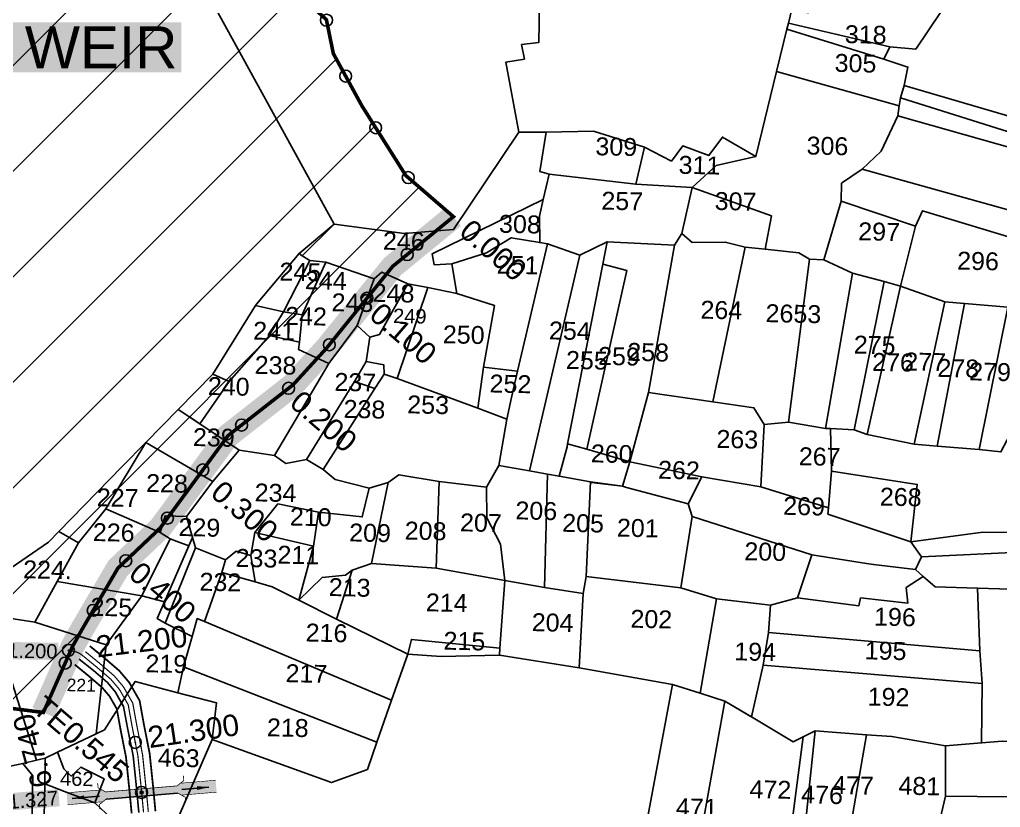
# Model space of a CAD drawing. Header units: inches. Extents: x 191080 to 197844, y 1603242 to 1613996.
# Drawn here: x 193348 to 194169, y 1609057 to 1609716 of the extents above; entities that cross this region are included whole.
import ezdxf
from ezdxf.enums import TextEntityAlignment as Align

# ---------------------------------------------------------------- set-up
doc = ezdxf.new("R2010")
doc.units = ezdxf.units.IN
doc.header["$LTSCALE"] = 15
doc.header["$MEASUREMENT"] = 0
doc.header["$PDMODE"] = 32
doc.header["$PDSIZE"] = 10
doc.linetypes.add('ACAD_ISO02W100', pattern=[15, 12, -3])
doc.linetypes.add('HIDDEN2', pattern=[0.1875, 0.125, -0.0625])
for name, color, linetype in [('CANAL1', 7, 'Continuous'), ('CSMark', 72, 'Continuous'), ('PLOT', 7, 'Continuous'), ('PLOT NO', 7, 'Continuous'), ('STRUCTURE', 5, 'Continuous'), ('text2', 7, 'Continuous')]:
    doc.layers.add(name, color=color, linetype=linetype)
doc.styles.get("Standard").update_dxf_attribs({"font": 'arial.ttf'})
doc.dimstyles.get("Standard").update_dxf_attribs({"dimtxt": 0.18, "dimasz": 0.18, "dimexe": 0.18, "dimexo": 0.0625, "dimgap": 0.09, "dimtad": 0, "dimtih": 1, "dimtoh": 1, "dimdec": 4, "dimzin": 0, "dimdsep": 46, "dimtxsty": 'Standard', "dimcen": 0.09, "dimadec": 0, "dimazin": 0, "dimtfac": 1, "dimtdec": 4, "dimtofl": 0, "dimtmove": 0, "dimatfit": 3, "dimfxl": 1, "dimtolj": 1, "dimtzin": 0, "dimarcsym": 0})

# ---------------------------------------------------------------- blocks, each defined once
blk = doc.blocks.new('SLB')
at = {"layer": 'STRUCTURE'}
h = blk.add_hatch(dxfattribs=at)
h.set_pattern_fill('DOTS', color=6, scale=20, angle=320.37225, style=0)
h.set_pattern_definition([(320.372247934, (-159.4327, -72.9564), (1.2786241598, 0.5641323054), [0, -1.25])])
h.paths.add_polyline_path([(769699.52, 1706871.07), (769699.52, 1706861.07), (769729.11, 1706861.07), (769732.11, 1706863.07), (769792.11, 1706863.07), (769795.11, 1706861.07), (769824.69, 1706861.07), (769824.69, 1706871.07), (769795.11, 1706871.07), (769792.11, 1706869.07), (769732.11, 1706869.07), (769729.11, 1706871.07)])
at = {"layer": 'STRUCTURE', "color": 6, "const_width": 0.628}
for points in [[(769726.11, 1706877.07), (769726.11, 1706873.07), (769732.11, 1706869.07), (769792.11, 1706869.07), (769798.11, 1706873.07), (769798.11, 1706877.07)], [(769726.11, 1706855.07), (769726.11, 1706859.07), (769732.11, 1706863.07), (769792.11, 1706863.07), (769798.11, 1706859.07), (769798.11, 1706855.07)]]:
    blk.add_lwpolyline(points, dxfattribs=at)
at = {"layer": 'STRUCTURE', "color": 6, "linetype": 'ACAD_ISO02W100', "ltscale": 0.5, "const_width": 0.5}
for points in [[(769699.52, 1706871.07), (769729.11, 1706871.07)], [(769795.11, 1706871.07), (769824.69, 1706871.07)], [(769699.52, 1706861.07), (769729.11, 1706861.07)], [(769795.11, 1706861.07), (769824.69, 1706861.07)]]:
    blk.add_lwpolyline(points, dxfattribs=at)
at = {"layer": 'STRUCTURE', "color": 6}
blk.add_lwpolyline([(769732.11, 1706863.07), (769792.11, 1706863.07)], dxfattribs=at)
blk.add_lwpolyline([(769732.11, 1706863.07), (769792.11, 1706863.07)], dxfattribs=at)
at = {"layer": 'STRUCTURE', "color": 0}
blk.add_circle((769762.11, 1706866.07), 1.24, dxfattribs=at)
for points in [[(769703.75, 1706866.05), (769726.66, 1706866.05)], [(769818.63, 1706865.84), (769795.72, 1706865.84)]]:
    blk.add_leader(points, dimstyle='Standard', override={"dimasz": 10, "dimgap": 0.09, "dimtad": 0}, dxfattribs=at)

msp = doc.modelspace()

# ---------------------------------------------------------------- hatches: boundary and pattern name
at = {"layer": 'text2'}
h = msp.add_hatch(dxfattribs=at)
h.set_pattern_fill('ANSI31', color=4, scale=500)
edge = h.paths.add_edge_path()
edge.add_line((193072.05, 1608656.2), (193075.28, 1608621.83))
edge.add_line((193075.28, 1608621.83), (193042.39, 1608618.79))
edge.add_line((193042.39, 1608618.79), (193015.61, 1608619.68))
edge.add_line((193015.61, 1608619.68), (192949.44, 1608658.96))
edge.add_line((192949.44, 1608658.96), (192892.07, 1608627.02))
edge.add_line((192892.07, 1608627.02), (192853.74, 1608638.83))
edge.add_line((192853.74, 1608638.83), (192798.67, 1608651.13))
edge.add_line((192798.67, 1608651.13), (192758.48, 1608663.09))
edge.add_line((192758.48, 1608663.09), (192721.69, 1608669.17))
edge.add_line((192721.69, 1608669.17), (192705.88, 1608683.9))
edge.add_line((192705.88, 1608683.9), (192657.04, 1608714.68))
edge.add_line((192657.04, 1608714.68), (192602.32, 1608754.3))
edge.add_line((192602.32, 1608754.3), (192542.1, 1608775.73))
edge.add_line((192542.1, 1608775.73), (192520.3, 1608776.21))
edge.add_line((192520.3, 1608776.21), (192471.88, 1608777.71))
edge.add_line((192471.88, 1608777.71), (192439.92, 1608775.34))
edge.add_line((192439.92, 1608775.34), (192405.02, 1608805.48))
edge.add_line((192405.02, 1608805.48), (192393.17, 1608813.43))
edge.add_line((192393.17, 1608813.43), (192368.97, 1608835.67))
edge.add_line((192368.97, 1608835.67), (192367.9, 1608882.49))
edge.add_line((192367.9, 1608882.49), (192336.61, 1608896.37))
edge.add_line((192336.61, 1608896.37), (192298.69, 1608890.65))
edge.add_line((192298.69, 1608890.65), (192274.08, 1608887.85))
edge.add_line((192274.08, 1608887.85), (192256.6, 1608886.33))
edge.add_line((192256.6, 1608886.33), (192234.46, 1608878.84))
edge.add_line((192234.46, 1608878.84), (192201.57, 1608883.79))
edge.add_line((192201.57, 1608883.79), (192176.85, 1608883.63))
edge.add_line((192176.85, 1608883.63), (192136.41, 1608872.91))
edge.add_line((192136.41, 1608872.91), (192103.13, 1608858.75))
edge.add_line((192103.13, 1608858.75), (192083.85, 1608858.3))
edge.add_line((192083.85, 1608858.3), (192056.62, 1608858.22))
edge.add_line((192056.62, 1608858.22), (192027.85, 1608853.66))
edge.add_line((192027.85, 1608853.66), (192004.14, 1608850.88))
edge.add_line((192004.14, 1608850.88), (191961.46, 1608844.48))
edge.add_line((191961.46, 1608844.48), (191925.58, 1608862.58))
edge.add_line((191925.58, 1608862.58), (191922.14, 1608900.33))
edge.add_line((191922.14, 1608900.33), (191921.3, 1608916.95))
edge.add_line((191921.3, 1608916.95), (191910.64, 1608933.44))
edge.add_line((191910.64, 1608933.44), (191890.62, 1608967.72))
edge.add_line((191890.62, 1608967.72), (191872.12, 1608984.11))
edge.add_line((191872.12, 1608984.11), (191854.42, 1609014.38))
edge.add_line((191854.42, 1609014.38), (191851.38, 1609024.45))
edge.add_line((191851.38, 1609024.45), (191818.6, 1609043.26))
edge.add_line((191818.6, 1609043.26), (191782.08, 1609046.69))
edge.add_line((191782.08, 1609046.69), (191721.66, 1609055.32))
edge.add_line((191721.66, 1609055.32), (191722.78, 1609083.08))
edge.add_line((191722.78, 1609083.08), (191733.48, 1609097.41))
edge.add_line((191733.48, 1609097.41), (191756.57, 1609102.36))
edge.add_line((191756.57, 1609102.36), (191790.26, 1609100.7))
edge.add_line((191790.26, 1609100.7), (191807.12, 1609105.32))
edge.add_line((191807.12, 1609105.32), (191819.56, 1609128.76))
edge.add_line((191819.56, 1609128.76), (191835.35, 1609157.15))
edge.add_line((191835.35, 1609157.15), (191841.01, 1609181.5))
edge.add_line((191841.01, 1609181.5), (191850.91, 1609209.88))
edge.add_line((191850.91, 1609209.88), (191853.45, 1609233.05))
edge.add_line((191853.45, 1609233.05), (191867.34, 1609284.93))
edge.add_line((191867.34, 1609284.93), (191827.96, 1609327.39))
edge.add_line((191827.96, 1609327.39), (191830.22, 1609387.27))
edge.add_line((191830.22, 1609387.27), (191823.93, 1609442.21))
edge.add_line((191823.93, 1609442.21), (191795.65, 1609460.03))
edge.add_line((191795.65, 1609460.03), (191760.6, 1609492.94))
edge.add_line((191760.6, 1609492.94), (191738.2, 1609501.15))
edge.add_line((191738.2, 1609501.15), (191742.76, 1609520.01))
edge.add_line((191742.76, 1609520.01), (191777.19, 1609530.24))
edge.add_line((191777.19, 1609530.24), (191809.97, 1609535.79))
edge.add_line((191809.97, 1609535.79), (191808.59, 1609546.4))
edge.add_line((191808.59, 1609546.4), (191793.37, 1609554.52))
edge.add_line((191793.37, 1609554.52), (191744.79, 1609552.8))
edge.add_line((191744.79, 1609552.8), (191742.21, 1609587.51))
edge.add_line((191742.21, 1609587.51), (191724.03, 1609621.57))
edge.add_line((191724.03, 1609621.57), (191693.64, 1609625.43))
edge.add_line((191693.64, 1609625.43), (191662.74, 1609631.28))
edge.add_line((191662.74, 1609631.28), (191670.91, 1609668.85))
edge.add_line((191670.91, 1609668.85), (191677.14, 1609703.67))
edge.add_line((191677.14, 1609703.67), (191680.61, 1609721.32))
edge.add_line((191680.61, 1609721.32), (191670.2, 1609735.33))
edge.add_line((191670.2, 1609735.33), (191651.54, 1609752.23))
edge.add_line((191651.54, 1609752.23), (191636.32, 1609772.5))
edge.add_line((191636.32, 1609772.5), (191622.61, 1609793.34))
edge.add_line((191622.61, 1609793.34), (191625.37, 1609821.12))
edge.add_line((191625.37, 1609821.12), (191607.52, 1609854.83))
edge.add_line((191607.52, 1609854.83), (191604.27, 1609880.59))
edge.add_line((191604.27, 1609880.59), (191609.1, 1609905.36))
edge.add_line((191609.1, 1609905.36), (191612.55, 1609933.89))
edge.add_line((191612.55, 1609933.89), (191617.24, 1609953.94))
edge.add_line((191617.24, 1609953.94), (191630.08, 1609971.96))
edge.add_line((191630.08, 1609971.96), (191643.02, 1609989.6))
edge.add_line((191643.02, 1609989.6), (191660.61, 1610009.35))
edge.add_line((191660.61, 1610009.35), (191670.26, 1610024.86))
edge.add_line((191670.26, 1610024.86), (191668.91, 1610040.8))
edge.add_line((191668.91, 1610040.8), (191673.2, 1610058.29))
edge.add_line((191673.2, 1610058.29), (191664.42, 1610071.01))
edge.add_line((191664.42, 1610071.01), (191646.73, 1610076.85))
edge.add_line((191646.73, 1610076.85), (191637.24, 1610085.51))
edge.add_line((191637.24, 1610085.51), (191634.71, 1610104.6))
edge.add_line((191634.71, 1610104.6), (191609.1, 1610118.76))
edge.add_line((191609.1, 1610118.76), (191585.79, 1610125.28))
edge.add_line((191585.79, 1610125.28), (191589.02, 1610149.98))
edge.add_line((191589.02, 1610149.98), (191620.37, 1610172.58))
edge.add_line((191620.37, 1610172.58), (191625.85, 1610190.05))
edge.add_line((191625.85, 1610190.05), (191626.19, 1610214.55))
edge.add_line((191626.19, 1610214.55), (191615.41, 1610231.61))
edge.add_line((191615.41, 1610231.61), (191643.75, 1610246.44))
edge.add_line((191643.75, 1610246.44), (191669.05, 1610277.82))
edge.add_line((191669.05, 1610277.82), (191680.99, 1610313.95))
edge.add_line((191680.99, 1610313.95), (191690.16, 1610341.87))
edge.add_line((191690.16, 1610341.87), (191702.03, 1610357.42))
edge.add_line((191702.03, 1610357.42), (191716.14, 1610371.11))
edge.add_line((191716.14, 1610371.11), (191735.48, 1610396.51))
edge.add_line((191735.48, 1610396.51), (191756.57, 1610382.7))
edge.add_line((191756.57, 1610382.7), (191782.46, 1610374.53))
edge.add_line((191782.46, 1610374.53), (191802.13, 1610362.76))
edge.add_line((191802.13, 1610362.76), (191842.14, 1610347.11))
edge.add_line((191842.14, 1610347.11), (191868.89, 1610345.34))
edge.add_line((191868.89, 1610345.34), (191901.3, 1610350.74))
edge.add_line((191901.3, 1610350.74), (191930.61, 1610356.75))
edge.add_line((191930.61, 1610356.75), (191953.21, 1610354.87))
edge.add_line((191953.21, 1610354.87), (191976.85, 1610353.41))
edge.add_line((191976.85, 1610353.41), (192006.98, 1610343.79))
edge.add_line((192006.98, 1610343.79), (192038.37, 1610333.33))
edge.add_line((192038.37, 1610333.33), (192079.66, 1610334.9))
edge.add_line((192079.66, 1610334.9), (192089.43, 1610316.14))
edge.add_line((192089.43, 1610316.14), (192094.88, 1610295.17))
edge.add_line((192094.88, 1610295.17), (192093.65, 1610291.58))
edge.add_line((192093.65, 1610291.58), (192100.93, 1610264.89))
edge.add_line((192100.93, 1610264.89), (192129.49, 1610247.8))
edge.add_line((192129.49, 1610247.8), (192137.5, 1610245.31))
edge.add_line((192137.5, 1610245.31), (192189.8, 1610251.48))
edge.add_line((192189.8, 1610251.48), (192224.36, 1610253.74))
edge.add_line((192224.36, 1610253.74), (192256.48, 1610231.04))
edge.add_line((192256.48, 1610231.04), (192268.58, 1610202.59))
edge.add_line((192268.58, 1610202.59), (192283.42, 1610167.31))
edge.add_line((192283.42, 1610167.31), (192317.05, 1610125.16))
edge.add_line((192317.05, 1610125.16), (192322.88, 1610097.14))
edge.add_line((192322.88, 1610097.14), (192326.05, 1610079.28))
edge.add_line((192326.05, 1610079.28), (192335.8, 1610052.72))
edge.add_line((192335.8, 1610052.72), (192343.38, 1610033.27))
edge.add_line((192343.38, 1610033.27), (192359.05, 1610012.11))
edge.add_line((192359.05, 1610012.11), (192381.54, 1609993.94))
edge.add_line((192381.54, 1609993.94), (192396.26, 1609968.45))
edge.add_line((192396.26, 1609968.45), (192410.12, 1609944.81))
edge.add_line((192410.12, 1609944.81), (192419.59, 1609926.49))
edge.add_line((192419.59, 1609926.49), (192428.72, 1609900.31))
edge.add_line((192428.72, 1609900.31), (192450.64, 1609888.19))
edge.add_line((192450.64, 1609888.19), (192471.55, 1609862.56))
edge.add_line((192471.55, 1609862.56), (192496.7, 1609835.53))
edge.add_line((192496.7, 1609835.53), (192518.82, 1609827.13))
edge.add_line((192518.82, 1609827.13), (192550.34, 1609809.48))
edge.add_line((192550.34, 1609809.48), (192574.96, 1609795.94))
edge.add_line((192574.96, 1609795.94), (192625.04, 1609796.05))
edge.add_line((192625.04, 1609796.05), (192673.22, 1609796.39))
edge.add_line((192673.22, 1609796.39), (192701.91, 1609802.07))
edge.add_line((192701.91, 1609802.07), (192737.26, 1609810.17))
edge.add_line((192737.26, 1609810.17), (192760.8, 1609813.73))
edge.add_line((192760.8, 1609813.73), (192792.64, 1609816.14))
edge.add_line((192792.64, 1609816.14), (192813.16, 1609819.64))
edge.add_line((192813.16, 1609819.64), (192846.57, 1609813.45))
edge.add_line((192846.57, 1609813.45), (192872.51, 1609801.98))
edge.add_line((192872.51, 1609801.98), (192906.76, 1609777.22))
edge.add_line((192906.76, 1609777.22), (192940.77, 1609753.47))
edge.add_line((192940.77, 1609753.47), (193011.91, 1609739.43))
edge.add_line((193011.91, 1609739.43), (193119.89, 1609772.07))
edge.add_line((193119.89, 1609772.07), (193170.77, 1609790.48))
edge.add_line((193170.77, 1609790.48), (193208.41, 1609810.57))
edge.add_line((193208.41, 1609810.57), (193274.26, 1609804.2))
edge.add_line((193274.26, 1609804.2), (193309.33, 1609812.23))
edge.add_line((193309.33, 1609812.23), (193337.29, 1609849.12))
edge.add_line((193337.29, 1609849.12), (193358.22, 1609865.48))
edge.add_line((193358.22, 1609865.48), (193385.1, 1609884.16))
edge.add_line((193385.1, 1609884.16), (193413.72, 1609895.94))
edge.add_line((193413.72, 1609895.94), (193423.62, 1609890.19))
edge.add_line((193423.62, 1609890.19), (193426.77, 1609881))
edge.add_line((193426.77, 1609881), (193432.41, 1609869.31))
edge.add_line((193432.41, 1609869.31), (193451.38, 1609861.08))
edge.add_line((193451.38, 1609861.08), (193442.21, 1609849.59))
edge.add_line((193442.21, 1609849.59), (193418.39, 1609838.09))
edge.add_line((193418.39, 1609838.09), (193404.54, 1609819.03))
edge.add_line((193404.54, 1609819.03), (193401.94, 1609801.71))
edge.add_line((193401.94, 1609801.71), (193407.75, 1609786.67))
edge.add_line((193407.75, 1609786.67), (193415.02, 1609776.76))
edge.add_line((193415.02, 1609776.76), (193417.07, 1609772.91))
edge.add_line((193417.07, 1609772.91), (193431.6, 1609763.36))
edge.add_line((193431.6, 1609763.36), (193473.4, 1609758.74))
edge.add_line((193473.4, 1609758.74), (193515.34, 1609752.65))
edge.add_line((193515.34, 1609752.65), (193544.76, 1609745.7))
edge.add_line((193544.76, 1609745.7), (193584.28, 1609734.74))
edge.add_line((193584.28, 1609734.74), (193604.91, 1609715.83))
edge.add_line((193604.91, 1609715.83), (193610.7, 1609687.46))
edge.add_line((193610.7, 1609687.46), (193634.7, 1609643.58))
edge.add_line((193634.7, 1609643.58), (193671.39, 1609585.36))
edge.add_line((193671.39, 1609585.36), (193711.23, 1609550.94))
edge.add_line((193711.23, 1609550.94), (193660.37, 1609509.33))
edge.add_line((193660.37, 1609509.33), (193604.93, 1609440.8))
edge.add_line((193604.93, 1609440.8), (193577.02, 1609410.26))
edge.add_line((193577.02, 1609410.26), (193522.56, 1609367.67))
edge.add_line((193522.56, 1609367.67), (193465.76, 1609290.32))
edge.add_line((193465.76, 1609290.32), (193430.38, 1609256.74))
edge.add_line((193430.38, 1609256.74), (193400.32, 1609205.41))
edge.add_line((193400.32, 1609205.41), (193392.37, 1609191.12))
edge.add_line((193392.37, 1609191.12), (193368, 1609136))
edge.add_line((193368, 1609136), (193312.62, 1609143.08))
edge.add_line((193312.62, 1609143.08), (193288.88, 1609126.02))
edge.add_line((193288.88, 1609126.02), (193256.48, 1609094.21))
edge.add_line((193256.48, 1609094.21), (193201.65, 1609037.09))
edge.add_line((193201.65, 1609037.09), (193156.58, 1608992.89))
edge.add_line((193156.58, 1608992.89), (193130.7, 1608961.01))
edge.add_line((193130.7, 1608961.01), (193105.08, 1608918.7))
edge.add_line((193105.08, 1608918.7), (193096.96, 1608902.24))
edge.add_line((193096.96, 1608902.24), (193072.05, 1608822.46))
edge.add_line((193072.05, 1608822.46), (193066.01, 1608759.03))
edge.add_line((193066.01, 1608759.03), (193069.03, 1608705.88))
edge.add_line((193069.03, 1608705.88), (193071.87, 1608658.62))
h.paths.add_polyline_path([(192550.08, 1609414.37), (192865.25, 1609414.37), (192865.25, 1609486.49), (192550.08, 1609486.49)], flags=24)

# ---------------------------------------------------------------- linework, layer by layer
at = {"color": 5, "const_width": 3, "elevation": 248.5}
msp.add_lwpolyline([(193584.28, 1609734.74), (193604.91, 1609715.83), (193610.7, 1609687.46), (193634.7, 1609643.58), (193671.39, 1609585.36), (193711.23, 1609550.94), (193660.37, 1609509.33), (193604.93, 1609440.8), (193577.02, 1609410.26), (193522.56, 1609367.67), (193465.76, 1609290.32), (193430.38, 1609256.74), (193400.32, 1609205.41), (193392.37, 1609191.12), (193368, 1609136), (193312.62, 1609143.08)], dxfattribs=at)
at = {"color": 5, "elevation": 248.5}
for points in [[(193584.28, 1609734.74, 3, 3, 0), (193604.91, 1609715.83, 3, 3, 0), (193610.7, 1609687.46, 3, 3, 0), (193634.7, 1609643.58, 3, 3, 0), (193671.39, 1609585.36, 3, 3, 0), (193711.23, 1609550.94, 0, 0, 0)], [(193368, 1609136, 3, 3, 0), (193312.62, 1609143.08, 3, 3, 0)]]:
    msp.add_lwpolyline(points, format="xyseb", dxfattribs=at)
at = {"color": 1}
msp.add_lwpolyline([(193711.23, 1609550.94, 20, 20, 0), (193660.37, 1609509.33, 20, 20, 0), (193604.93, 1609440.8, 20, 20, 0), (193577.02, 1609410.26, 20, 20, 0), (193522.56, 1609367.67, 20, 20, 0), (193465.76, 1609290.32, 20, 20, 0), (193430.38, 1609256.74, 20, 20, 0), (193400.32, 1609205.41, 20, 20, 0), (193392.37, 1609191.12, 20, 20, 0), (193368, 1609136, 20, 20, 0), (193368, 1609136, 0, 0, 0)], format="xyseb", dxfattribs=at)
msp.add_lwpolyline([(193711.23, 1609550.94, 20, 20, 0), (193660.37, 1609509.33, 20, 20, 0), (193604.93, 1609440.8, 20, 20, 0), (193577.02, 1609410.26, 20, 20, 0), (193522.56, 1609367.67, 20, 20, 0), (193465.76, 1609290.32, 20, 20, 0), (193430.38, 1609256.74, 20, 20, 0), (193400.32, 1609205.41, 20, 20, 0), (193392.37, 1609191.12, 20, 20, 0), (193368, 1609136, 20, 20, 0), (193368, 1609136, 0, 0, 0)], format="xyseb", dxfattribs=at)
at = {"color": 3}
for p in [(193604.99, 1609715.41, 248.5), (193621.01, 1609668.62, 248.5), (193646.14, 1609625.42, 248.5), (193673.39, 1609583.63, 248.5), (193386.28, 1609177.35)]:
    msp.add_point(p, dxfattribs=at)
at = {"color": 2}
for p in [(193672.53, 1609519.28), (193638.8, 1609482.68), (193607.36, 1609443.8), (193573.27, 1609407.32), (193533.88, 1609376.52), (193501.47, 1609338.95), (193471.87, 1609298.65), (193436.99, 1609263.01), (193409.72, 1609221.46), (193386.28, 1609177.35)]:
    msp.add_point(p, dxfattribs=at)
at = {"layer": 'CANAL1', "color": 200, "const_width": 1.5}
for points in [[(193406.93, 1609191.55), (193418.87, 1609181.8), (193431.6, 1609170.84), (193439.86, 1609161.1), (193448.55, 1609145.92), (193452.19, 1609125.75), (193456.96, 1609101.72), (193459.79, 1609074.43), (193461.83, 1609053.33)], [(193394.28, 1609176.07), (193406.02, 1609166.48), (193417.35, 1609156.71), (193423.41, 1609149.56), (193429.48, 1609138.97), (193432.54, 1609122.03), (193437.16, 1609098.73), (193439.88, 1609072.44), (193441.9, 1609051.62)]]:
    msp.add_lwpolyline(points, dxfattribs=at)
at = {"layer": 'CANAL1', "color": 1, "linetype": 'HIDDEN2', "ltscale": 4, "const_width": 1}
msp.add_lwpolyline([(193389, 1609188), (193395.85, 1609186.55), (193398.76, 1609185.16), (193400.61, 1609183.81), (193412.45, 1609174.14), (193424.48, 1609163.78), (193431.64, 1609155.33), (193439.02, 1609142.45), (193442.36, 1609123.89), (193447.06, 1609100.23), (193449.83, 1609073.43), (193451.86, 1609052.48)], dxfattribs=at)
at = {"layer": 'CANAL1', "color": 5, "const_width": 1}
msp.add_lwpolyline([(193403.14, 1609186.91), (193415.02, 1609177.21), (193427.32, 1609166.6), (193434.92, 1609157.64), (193442.83, 1609143.84), (193446.3, 1609124.63), (193451.02, 1609100.82), (193453.82, 1609073.83), (193455.85, 1609052.82)], dxfattribs=at)
at = {"layer": 'CANAL1', "color": 5}
msp.add_lwpolyline([(193398.08, 1609180.71), (193409.87, 1609171.08), (193421.63, 1609160.95), (193428.35, 1609153.02), (193435.2, 1609141.06), (193438.43, 1609123.14), (193443.1, 1609099.63), (193445.85, 1609073.03), (193447.88, 1609052.13)], dxfattribs=at)
at = {"layer": 'PLOT'}
for points in [[(194134.61, 1609815.69), (194130.66, 1609800.21), (194127.01, 1609783.17), (194124.32, 1609766.44), (194118.99, 1609721.9), (194098.17, 1609691.2), (194076.59, 1609693.09), (193991.56, 1609712.93), (193994.44, 1609724.55), (194008.11, 1609721.62), (194008.11, 1609721.62), (194013.71, 1609737.61), (194018.22, 1609776.6), (194023.1, 1609819.33), (194041.89, 1609816.11), (194061.09, 1609863.13), (194145.32, 1609839.1), (194134.61, 1609815.69)], [(194124.32, 1609766.44), (194329.1, 1609718.36), (194420.64, 1609693.64), (194417.69, 1609678.5), (194415.67, 1609668.19), (194414.22, 1609660.72), (194412.99, 1609654.42), (194410.87, 1609643.59), (194401.14, 1609587.74), (194398.06, 1609570.04), (194088.51, 1609660.74), (194091.6, 1609676.15), (194071.45, 1609682.78), (194076.59, 1609693.09), (194098.17, 1609691.2), (194118.99, 1609721.9), (194124.32, 1609766.44)], [(194076.59, 1609693.09), (194071.45, 1609682.78), (193990.33, 1609707.95), (193991.56, 1609712.93), (194076.59, 1609693.09)], [(194088.51, 1609660.74), (194085.29, 1609650.41), (194084.41, 1609643.75), (193981.52, 1609672.37), (193990.33, 1609707.95), (194071.45, 1609682.78), (194091.6, 1609676.15), (194088.51, 1609660.74)], [(194053.41, 1609590.8), (194036.1, 1609578.86), (194035.66, 1609563.96), (194021.23, 1609514.75), (194009.29, 1609515.36), (194000.39, 1609520.73), (193972.23, 1609523.75), (193977.38, 1609551.57), (193911.02, 1609575.24), (193931.04, 1609593.73), (193964.21, 1609601.24), (193981.52, 1609672.37), (194084.41, 1609643.75), (194083.32, 1609635.47), (194069.13, 1609605.73), (194053.41, 1609590.8)], [(194088.51, 1609660.74), (194398.06, 1609570.04), (194393.83, 1609560.37), (194391.08, 1609554.08), (194387.54, 1609555.74), (194391.08, 1609554.08), (194085.29, 1609650.41), (194088.51, 1609660.74)], [(194083.32, 1609635.47), (194084.41, 1609643.75), (194085.29, 1609650.41), (194391.08, 1609554.08), (194388.83, 1609548.91), (194083.32, 1609635.47)], [(194083.32, 1609635.47), (194388.83, 1609548.91), (194388.03, 1609526.6), (194376.66, 1609500.7), (194053.41, 1609590.8), (194069.13, 1609605.73), (194083.32, 1609635.47)], [(193611.41, 1609544.77), (193670.33, 1609536.83), (193711.25, 1609540.08), (193765.98, 1609621.75), (193788.78, 1609621.54), (193783.55, 1609588.84), (193791.28, 1609586.66), (193786.41, 1609565.33), (193693.46, 1609519.95), (193695.24, 1609510.58), (193709.85, 1609511.39), (193713.98, 1609486.62), (193689.86, 1609491.66), (193673.16, 1609494.83), (193651.25, 1609504.38), (193645.01, 1609499), (193604.55, 1609512.94), (193590.93, 1609514.27), (193584.64, 1609518.07), (193582.02, 1609520.2), (193611.41, 1609544.77)], [(193788.78, 1609621.54), (193788.78, 1609621.54), (193828.36, 1609622.55), (193871.28, 1609609.09), (193863.99, 1609578.16), (193791.28, 1609586.66), (193783.55, 1609588.84), (193788.78, 1609621.54)], [(193871.28, 1609609.09), (193893.66, 1609597.52), (193903.35, 1609610.33), (193925.06, 1609602.16), (193936.34, 1609617.51), (193964.21, 1609601.24), (193931.04, 1609593.73), (193911.02, 1609575.24), (193863.99, 1609578.16), (193871.28, 1609609.09)], [(193896.16, 1609527.01), (193839.94, 1609529.99), (193816.92, 1609518.73), (193789.9, 1609528.18), (193783.5, 1609529.25), (193783.24, 1609551.43), (193786.41, 1609565.33), (193791.28, 1609586.66), (193863.99, 1609578.16), (193911.02, 1609575.24), (193902.51, 1609536.79), (193896.16, 1609527.01)], [(194371.07, 1609479.64), (194206.29, 1609524.7), (194190.55, 1609529.49), (194103.77, 1609555.91), (194097.93, 1609542.92), (194035.66, 1609563.96), (194036.1, 1609578.86), (194053.41, 1609590.8), (194376.66, 1609500.7), (194371.07, 1609479.64)], [(193972.23, 1609523.75), (193955.47, 1609525.54), (193938.7, 1609529.68), (193910.99, 1609529.42), (193902.51, 1609536.79), (193911.02, 1609575.24), (193977.38, 1609551.57), (193972.23, 1609523.75)], [(193786.41, 1609565.33), (193783.24, 1609551.43), (193783.5, 1609529.25), (193759.59, 1609533.27), (193739.04, 1609520.79), (193709.85, 1609511.39), (193695.24, 1609510.58), (193693.46, 1609519.95), (193786.41, 1609565.33)], [(194097.93, 1609542.92), (194085.41, 1609492.76), (194071.74, 1609496.61), (194045.35, 1609503.67), (194021.23, 1609514.75), (194035.66, 1609563.96), (194097.93, 1609542.92)], [(194370.34, 1609468.48), (194353.45, 1609468.01), (194301.02, 1609484), (194204.41, 1609512.8), (194194.52, 1609473.47), (194175.27, 1609475.14), (194139.08, 1609478.27), (194122.57, 1609479.7), (194085.41, 1609492.76), (194097.93, 1609542.92), (194103.77, 1609555.91), (194190.55, 1609529.49), (194206.29, 1609524.7), (194226.71, 1609518.49), (194371.07, 1609479.64), (194370.34, 1609468.48)], [(193584.64, 1609518.07), (193582.02, 1609520.2), (193611.41, 1609544.77), (193584.64, 1609518.07)], [(193955.47, 1609525.54), (193928.3, 1609396.06), (193874.56, 1609403.92), (193896.16, 1609527.01), (193896.16, 1609527.01), (193902.51, 1609536.79), (193910.99, 1609529.42), (193938.7, 1609529.68), (193955.47, 1609525.54)], [(193736.39, 1609424.86), (193745.49, 1609476.68), (193745.49, 1609476.68), (193713.98, 1609486.62), (193709.85, 1609511.39), (193739.04, 1609520.79), (193759.59, 1609533.27), (193783.5, 1609529.25), (193789.9, 1609528.18), (193764.85, 1609421.59), (193736.39, 1609424.86)], [(193775, 1609338.23), (193749.33, 1609342.68), (193755.85, 1609381.54), (193759.93, 1609399.7), (193764.85, 1609421.59), (193789.9, 1609528.18), (193816.92, 1609518.73), (193775, 1609338.23)], [(193799.71, 1609333.65), (193789.85, 1609335.38), (193775, 1609338.23), (193816.92, 1609518.73), (193839.94, 1609529.99), (193836.28, 1609511.3), (193806.77, 1609360.71), (193806.3, 1609358.31), (193799.71, 1609333.65)], [(193896.16, 1609527.01), (193874.56, 1609403.92), (193858.78, 1609345.72), (193823.01, 1609356.5), (193856.27, 1609505.82), (193836.28, 1609511.3), (193839.94, 1609529.99), (193896.16, 1609527.01)], [(193590.93, 1609514.27), (193568.89, 1609471.32), (193545.6, 1609476.72), (193547.82, 1609479.38), (193582.02, 1609520.2), (193584.64, 1609518.07), (193590.93, 1609514.27)], [(193547.82, 1609479.38), (193582.02, 1609520.2), (193584.64, 1609518.07), (193582.02, 1609520.2), (193547.82, 1609479.38)], [(194009.29, 1609515.36), (193991.59, 1609378.97), (193971.18, 1609376.98), (193962.7, 1609391.02), (193928.3, 1609396.06), (193955.47, 1609525.54), (193972.23, 1609523.75), (194000.39, 1609520.73), (194009.29, 1609515.36)], [(193604.55, 1609512.94), (193584.67, 1609468.77), (193568.89, 1609471.32), (193590.93, 1609514.27), (193604.55, 1609512.94)], [(193645.01, 1609499), (193630.75, 1609459.9), (193606.94, 1609428.14), (193581.64, 1609439.83), (193582.27, 1609445.86), (193584.67, 1609468.77), (193604.55, 1609512.94), (193645.01, 1609499)], [(194021.23, 1609514.75), (194045.35, 1609503.67), (194022.77, 1609373.73), (193991.59, 1609378.97), (194009.29, 1609515.36), (194021.23, 1609514.75)], [(193673.16, 1609494.83), (193649.27, 1609452.2), (193641.2, 1609450.16), (193630.75, 1609459.9), (193645.01, 1609499), (193651.25, 1609504.38), (193673.16, 1609494.83)], [(193823.01, 1609356.5), (193806.77, 1609360.71), (193836.28, 1609511.3), (193856.27, 1609505.82), (193823.01, 1609356.5)], [(194045.35, 1609503.67), (194071.74, 1609496.61), (194046.65, 1609372.58), (194026.93, 1609373.53), (194022.77, 1609373.73), (194045.35, 1609503.67)], [(194071.74, 1609496.61), (194085.41, 1609492.76), (194057.45, 1609368.76), (194046.65, 1609372.58), (194071.74, 1609496.61)], [(193689.86, 1609491.66), (193664, 1609415.4), (193653.33, 1609419.27), (193653.08, 1609426.82), (193638.24, 1609429.67), (193641.2, 1609450.16), (193649.27, 1609452.2), (193673.16, 1609494.83), (193689.86, 1609491.66)], [(193713.98, 1609486.62), (193745.49, 1609476.68), (193736.39, 1609424.86), (193731.77, 1609390.81), (193664, 1609415.4), (193689.86, 1609491.66), (193713.98, 1609486.62)], [(194057.45, 1609368.76), (194085.41, 1609492.76), (194122.57, 1609479.7), (194096.89, 1609360.65), (194057.45, 1609368.76)], [(194096.89, 1609360.65), (194122.57, 1609479.7), (194139.08, 1609478.27), (194115.99, 1609358.93), (194096.89, 1609360.65)], [(193556.16, 1609450.24), (193523.5, 1609412.89), (193509.73, 1609419.17), (193545.6, 1609476.72), (193568.89, 1609471.32), (193557.12, 1609451.58), (193557.12, 1609451.58), (193556.16, 1609450.24)], [(193568.89, 1609471.32), (193584.67, 1609468.77), (193582.27, 1609445.86), (193557.12, 1609451.58), (193568.89, 1609471.32)], [(194139.08, 1609478.27), (194175.27, 1609475.14), (194151.33, 1609356.13), (194115.99, 1609358.93), (194139.08, 1609478.27)], [(194175.27, 1609475.14), (194194.52, 1609473.47), (194176.92, 1609368.31), (194169.47, 1609354.1), (194151.33, 1609356.13), (194175.27, 1609475.14)], [(193561.39, 1609351), (193606.94, 1609428.14), (193630.75, 1609459.9), (193641.2, 1609450.16), (193638.24, 1609429.67), (193628.42, 1609413.05), (193588.11, 1609347.67), (193570.94, 1609344.43), (193561.39, 1609351)], [(193557.12, 1609451.58), (193582.27, 1609445.86), (193581.64, 1609439.83), (193606.94, 1609428.14), (193561.39, 1609351), (193532, 1609355.49), (193498.93, 1609377.63), (193523.5, 1609412.89), (193523.5, 1609412.89), (193556.16, 1609450.24), (193557.12, 1609451.58)], [(193628.42, 1609413.05), (193638.24, 1609429.67), (193653.08, 1609426.82), (193653.33, 1609419.27), (193645.54, 1609407.12), (193628.42, 1609413.05)], [(193731.77, 1609390.81), (193736.39, 1609424.86), (193764.85, 1609421.59), (193759.93, 1609399.7), (193755.85, 1609381.54), (193731.77, 1609390.81)], [(193509.73, 1609419.17), (193523.5, 1609412.89), (193498.93, 1609377.63), (193480.9, 1609389.69), (193509.73, 1609419.17)], [(193588.11, 1609347.67), (193588.11, 1609347.67), (193628.42, 1609413.05), (193645.54, 1609407.12), (193602.18, 1609339.47), (193588.11, 1609347.67)], [(193699.35, 1609329.25), (193665.64, 1609334.98), (193656.6, 1609328.43), (193640.77, 1609323.74), (193612.33, 1609330.94), (193602.18, 1609339.47), (193645.54, 1609407.12), (193653.33, 1609419.27), (193664, 1609415.4), (193731.77, 1609390.81), (193755.85, 1609381.54), (193749.33, 1609342.68), (193738.96, 1609324.67), (193699.35, 1609329.25)], [(193971.18, 1609376.98), (193968.52, 1609324.87), (193919.21, 1609333.07), (193858.78, 1609345.72), (193874.56, 1609403.92), (193928.3, 1609396.06), (193962.7, 1609391.02), (193971.18, 1609376.98)], [(193498.93, 1609377.63), (193532, 1609355.49), (193509.79, 1609329.29), (193453.85, 1609362.04), (193480.9, 1609389.69), (193498.93, 1609377.63), (193498.93, 1609377.63)], [(193498.93, 1609377.63), (193498.6, 1609377.71), (193480.9, 1609389.69), (193498.93, 1609377.63)], [(193991.59, 1609378.97), (194022.77, 1609373.73), (194026.93, 1609373.53), (194027.57, 1609338), (194025.08, 1609307.29), (193968.52, 1609324.87), (193971.18, 1609376.98), (193991.59, 1609378.97)], [(194176.92, 1609368.31), (194202.52, 1609363.57), (194242.94, 1609356.09), (194287.94, 1609347.76), (194289.38, 1609315.58), (194287.39, 1609286.4), (194154.29, 1609286.92), (194093.98, 1609278.75), (194099.48, 1609326.8), (194027.57, 1609338), (194026.93, 1609373.53), (194046.65, 1609372.58), (194057.45, 1609368.76), (194096.89, 1609360.65), (194115.99, 1609358.93), (194151.33, 1609356.13), (194169.47, 1609354.1), (194176.92, 1609368.31)], [(193453.85, 1609362.04), (193420.4, 1609306.56), (193397.55, 1609278.1), (193380.98, 1609287.47), (193434.02, 1609341.77), (193453.85, 1609362.04)], [(193453.85, 1609362.04), (193509.79, 1609329.29), (193487.87, 1609299.92), (193469.91, 1609300.68), (193465.76, 1609286.54), (193420.4, 1609306.56), (193453.85, 1609362.04)], [(193487.87, 1609299.92), (193509.79, 1609329.29), (193532, 1609355.49), (193561.39, 1609351), (193570.94, 1609344.43), (193588.11, 1609347.67), (193602.18, 1609339.47), (193612.33, 1609330.94), (193640.77, 1609323.74), (193634.84, 1609299.66), (193598.32, 1609303.61), (193564.31, 1609310.55), (193544.9, 1609286.58), (193541.65, 1609267.3), (193529.29, 1609271.03), (193520.56, 1609263.87), (193495.24, 1609273.75), (193492.78, 1609282.47), (193487.87, 1609299.92)], [(193852.67, 1609325.27), (193826.03, 1609329.02), (193799.71, 1609333.65), (193806.3, 1609358.31), (193806.77, 1609360.71), (193823.01, 1609356.5), (193858.78, 1609345.72), (193858.78, 1609345.72), (193852.67, 1609325.27)], [(193754.11, 1609246.39), (193750.64, 1609276.9), (193739.06, 1609299.02), (193738.96, 1609324.67), (193749.33, 1609342.68), (193775, 1609338.23), (193789.85, 1609335.38), (193787.51, 1609240.66), (193754.11, 1609246.39)], [(193858.78, 1609345.72), (193919.21, 1609333.07), (193907.78, 1609310.52), (193856.04, 1609324.37), (193852.67, 1609325.27), (193858.78, 1609345.72)], [(193656.6, 1609328.43), (193665.64, 1609334.98), (193699.35, 1609329.25), (193696.89, 1609256.86), (193642.72, 1609260.67), (193656.6, 1609328.43)], [(193826.03, 1609329.02), (193822.28, 1609249.7), (193819.68, 1609235.55), (193787.51, 1609240.66), (193789.85, 1609335.38), (193799.71, 1609333.65), (193826.03, 1609329.02)], [(193919.21, 1609333.07), (193968.52, 1609324.87), (194025.08, 1609307.29), (194024.72, 1609302.02), (194093.98, 1609278.75), (194102.89, 1609266.34), (194097.92, 1609255.52), (194062.94, 1609259.9), (194057.02, 1609260.64), (194011.26, 1609267.84), (193911.17, 1609299.96), (193907.78, 1609310.52), (193919.21, 1609333.07)], [(194025.08, 1609307.29), (194027.57, 1609338), (194099.48, 1609326.8), (194093.98, 1609278.75), (194024.72, 1609302.02), (194025.08, 1609307.29)], [(193640.77, 1609323.74), (193656.6, 1609328.43), (193642.72, 1609260.67), (193626.57, 1609255.08), (193620.8, 1609250.91), (193601.27, 1609248.97), (193581.83, 1609229.98), (193594.06, 1609275.28), (193598.32, 1609303.61), (193634.84, 1609299.66), (193640.77, 1609323.74)], [(193696.89, 1609256.86), (193699.35, 1609329.25), (193738.96, 1609324.67), (193739.06, 1609299.02), (193750.64, 1609276.9), (193754.11, 1609246.39), (193696.89, 1609256.86)], [(193852.67, 1609325.27), (193856.04, 1609324.37), (193907.78, 1609310.52), (193911.17, 1609299.96), (193901.44, 1609240.31), (193822.28, 1609249.7), (193826.03, 1609329.02), (193852.67, 1609325.27)], [(193826.48, 1609328.51), (193826.03, 1609329.02), (193852.67, 1609325.27), (193826.48, 1609328.51)], [(193379.59, 1609245.56), (193397.55, 1609278.1), (193420.4, 1609306.56), (193465.76, 1609286.54), (193474.08, 1609281.33), (193450.46, 1609233.57), (193379.59, 1609245.56)], [(193544.9, 1609286.58), (193564.31, 1609310.55), (193598.32, 1609303.61), (193594.06, 1609275.28), (193544.9, 1609286.58)], [(193489.7, 1609275.36), (193480.11, 1609279.02), (193474.08, 1609281.33), (193465.76, 1609286.54), (193469.91, 1609300.68), (193487.87, 1609299.92), (193492.78, 1609282.47), (193489.7, 1609275.36)], [(193911.17, 1609299.96), (194011.26, 1609267.84), (193999.29, 1609231.97), (193976.73, 1609225.85), (193976.73, 1609225.85), (193931.49, 1609231.07), (193901.44, 1609240.31), (193911.17, 1609299.96)], [(193327.3, 1609247.75), (193372.36, 1609278.65), (193372.36, 1609278.65), (193380.98, 1609287.47), (193397.55, 1609278.1), (193379.59, 1609245.56), (193360.76, 1609211.45), (193328.28, 1609216.56), (193327.3, 1609247.75)], [(193495.24, 1609273.75), (193469.94, 1609210.77), (193463.31, 1609214.6), (193469.34, 1609228.48), (193489.7, 1609275.36), (193492.78, 1609282.47), (193495.24, 1609273.75)], [(193581.83, 1609229.98), (193559.55, 1609241.2), (193545.31, 1609245.21), (193541.65, 1609267.3), (193544.9, 1609286.58), (193594.06, 1609275.28), (193581.83, 1609229.98)], [(194093.98, 1609278.75), (194154.29, 1609286.92), (194287.39, 1609286.4), (194284.02, 1609274.85), (194102.89, 1609266.34), (194093.98, 1609278.75)], [(193489.7, 1609275.36), (193469.34, 1609228.48), (193450.46, 1609233.57), (193474.08, 1609281.33), (193480.11, 1609279.02), (193489.7, 1609275.36)], [(193495.24, 1609273.75), (193520.56, 1609263.87), (193517.52, 1609253.04), (193502.86, 1609212.04), (193496.76, 1609214.6), (193492.46, 1609199.51), (193469.94, 1609210.77), (193495.24, 1609273.75)], [(194281.15, 1609265.03), (194270.43, 1609236.49), (194149.92, 1609240.13), (194114.36, 1609241.2), (194104.5, 1609249.79), (194097.92, 1609255.52), (194102.89, 1609266.34), (194284.02, 1609274.85), (194281.15, 1609265.03)], [(193520.56, 1609263.87), (193529.29, 1609271.03), (193541.65, 1609267.3), (193545.31, 1609245.21), (193517.52, 1609253.04), (193520.56, 1609263.87)], [(193999.29, 1609231.97), (194011.26, 1609267.84), (194057.02, 1609260.64), (194062.94, 1609259.9), (194097.92, 1609255.52), (194104.5, 1609249.79), (194090.21, 1609240.52), (194091.65, 1609227.54), (194052.04, 1609231.82), (194050.44, 1609225.19), (193999.29, 1609231.97)], [(193642.72, 1609260.67), (193696.89, 1609256.86), (193754.11, 1609246.39), (193750.09, 1609189.73), (193676.02, 1609197.07), (193672.97, 1609184.8), (193613.22, 1609214.16), (193626.57, 1609255.08), (193642.72, 1609260.67)], [(193672.97, 1609184.8), (193659.47, 1609146.25), (193502.86, 1609212.04), (193517.52, 1609253.04), (193545.31, 1609245.21), (193559.55, 1609241.2), (193581.83, 1609229.98), (193613.22, 1609214.16), (193672.97, 1609184.8)], [(193581.83, 1609229.98), (193601.27, 1609248.97), (193620.8, 1609250.91), (193626.57, 1609255.08), (193613.22, 1609214.16), (193581.83, 1609229.98)], [(193816.35, 1609173.46), (193819.68, 1609235.55), (193822.28, 1609249.7), (193901.44, 1609240.31), (193931.49, 1609231.07), (193917.79, 1609152.05), (193894.67, 1609159.33), (193816.35, 1609173.46)], [(193976.73, 1609225.85), (193999.29, 1609231.97), (194050.44, 1609225.19), (194052.04, 1609231.82), (194091.65, 1609227.54), (194090.21, 1609240.52), (194104.5, 1609249.79), (194114.36, 1609241.2), (194149.92, 1609240.13), (194151.89, 1609187.66), (193975.01, 1609202.99), (193976.73, 1609225.85)], [(193295.93, 1609121.71), (193225.65, 1609180.7), (193327.3, 1609247.75), (193328.28, 1609216.56), (193328.5, 1609205.1), (193335.72, 1609180.29), (193362.29, 1609096.09), (193350.92, 1609093.33), (193336.24, 1609090.13), (193322.24, 1609160.8), (193284.39, 1609152.99), (193295.93, 1609121.71)], [(193360.76, 1609211.45), (193379.59, 1609245.56), (193450.46, 1609233.57), (193420.69, 1609192.51), (193360.76, 1609211.45)], [(193754.11, 1609246.39), (193787.51, 1609240.66), (193819.68, 1609235.55), (193816.35, 1609173.46), (193749.68, 1609183.93), (193750.09, 1609189.73), (193754.11, 1609246.39)], [(193412.31, 1609118.12), (193420.69, 1609192.51), (193450.46, 1609233.57), (193469.34, 1609228.48), (193463.31, 1609214.6), (193469.94, 1609210.77), (193469.94, 1609210.77), (193492.46, 1609199.51), (193485.28, 1609174.28), (193480.42, 1609152.44), (193465.64, 1609156.29), (193444.97, 1609162.02), (193419.17, 1609121.37), (193412.31, 1609118.12)], [(194149.92, 1609240.13), (194270.43, 1609236.49), (194339.4, 1609234.43), (194427.14, 1609226.17), (194408.69, 1609144.19), (194344.62, 1609114.69), (194323.46, 1609115.13), (194289.62, 1609105.27), (194255.99, 1609105.6), (194236.39, 1609108.28), (194170.7, 1609111.93), (194153.25, 1609110.5), (194153.75, 1609160.15), (194151.89, 1609187.66), (194149.92, 1609240.13)], [(193970.6, 1609175.54), (193960.7, 1609132.31), (193938.52, 1609145.52), (193917.79, 1609152.05), (193931.49, 1609231.07), (193976.73, 1609225.85), (193975.01, 1609202.99), (193970.6, 1609175.54)], [(193412.31, 1609118.12), (193379.96, 1609102.79), (193369.54, 1609097.85), (193362.29, 1609096.09), (193335.72, 1609180.29), (193328.5, 1609205.1), (193328.28, 1609216.56), (193360.76, 1609211.45), (193420.69, 1609192.51), (193412.31, 1609118.12)], [(193659.47, 1609146.25), (193647.2, 1609111.23), (193485.28, 1609174.28), (193492.46, 1609199.51), (193496.76, 1609214.6), (193502.86, 1609212.04), (193659.47, 1609146.25)], [(194151.89, 1609187.66), (194153.75, 1609160.15), (193970.6, 1609175.54), (193975.01, 1609202.99), (194151.89, 1609187.66)], [(193749.68, 1609183.93), (193700.9, 1609182.7), (193672.97, 1609184.8), (193676.02, 1609197.07), (193750.09, 1609189.73), (193749.68, 1609183.93)], [(193749.68, 1609183.93), (193700.9, 1609182.7), (193672.97, 1609184.8), (193676.02, 1609197.07), (193750.09, 1609189.73), (193749.68, 1609183.93)], [(193672.97, 1609184.8), (193700.9, 1609182.7), (193749.68, 1609183.93), (193700.9, 1609182.7), (193672.97, 1609184.8)], [(194153.75, 1609160.15), (194153.25, 1609110.5), (194123, 1609108.03), (194078.19, 1609115.77), (194056.88, 1609117.35), (194014.04, 1609120.53), (194003.82, 1609115.48), (193995.7, 1609111.47), (193960.7, 1609132.31), (193970.6, 1609175.54), (194153.75, 1609160.15)], [(193647.2, 1609111.23), (193639.19, 1609088.38), (193609.1, 1609077.3), (193509.33, 1609113.42), (193513, 1609143.95), (193480.42, 1609152.44), (193485.28, 1609174.28), (193647.2, 1609111.23)], [(193410.98, 1609060.4), (193419.03, 1609080.42), (193399.5, 1609090.25), (193391.26, 1609082.8), (193385.11, 1609088.76), (193379.96, 1609102.79), (193412.31, 1609118.12), (193419.17, 1609121.37), (193444.97, 1609162.02), (193465.64, 1609156.29), (193480.42, 1609152.44), (193513, 1609143.95), (193509.33, 1609113.42), (193476.93, 1609038.82), (193459.58, 1609045.91), (193443.17, 1609033.7), (193434.73, 1609037.91), (193410.98, 1609060.4)], [(193903.97, 1608949.04), (193854.55, 1608946.05), (193894.67, 1609159.33), (193917.79, 1609152.05), (193938.52, 1609145.52), (193912.73, 1609002.7), (193903.97, 1608949.04)], [(193912.73, 1609002.7), (193938.52, 1609145.52), (193959.53, 1609133.01), (193960.7, 1609132.31), (193995.7, 1609111.47), (194003.82, 1609115.48), (193989.48, 1609004.22), (193967.46, 1609002.44), (193912.73, 1609002.7)], [(193989.48, 1609004.22), (194003.82, 1609115.48), (194014.04, 1609120.53), (194002.14, 1609008.44), (193989.48, 1609004.22)], [(194002.14, 1609008.44), (194014.04, 1609120.53), (194056.88, 1609117.35), (194040.05, 1609019.31), (194002.14, 1609008.44)], [(194040.05, 1609019.31), (194056.88, 1609117.35), (194078.19, 1609115.77), (194123, 1609108.03), (194123.15, 1609066.01), (194113.3, 1609024.49), (194069.28, 1609022.28), (194040.05, 1609019.31)], [(194123.15, 1609066.01), (194123, 1609108.03), (194153.25, 1609110.5), (194170.7, 1609111.93), (194236.39, 1609108.28), (194255.99, 1609105.6), (194289.62, 1609105.27), (194323.46, 1609115.13), (194344.62, 1609114.69), (194335.32, 1609063.77), (194123.15, 1609066.01)], [(193379.96, 1609102.79), (193385.11, 1609088.76), (193391.26, 1609082.8), (193399.5, 1609090.25), (193419.03, 1609080.42), (193410.98, 1609060.4), (193385.61, 1609069.91), (193369.2, 1609076.27), (193369.54, 1609097.85), (193379.96, 1609102.79)], [(193374.75, 1608943.72), (193366.87, 1608931.33), (193338.35, 1608936.37), (193343, 1608977.46), (193304.98, 1609083.34), (193309.7, 1609084.36), (193336.24, 1609090.13), (193350.92, 1609093.33), (193359.07, 1609082.92), (193358.04, 1609023.27), (193366.05, 1609020.4), (193374.75, 1608943.72)]]:
    msp.add_lwpolyline(points, close=True, dxfattribs=at)
for points in [[(193499.67, 1609748.19), (193611.41, 1609544.77), (193584.64, 1609518.07), (193582.02, 1609520.2), (193547.82, 1609479.38), (193545.6, 1609476.72), (193509.73, 1609419.17), (193480.9, 1609389.69), (193453.85, 1609362.04), (193453.85, 1609362.04), (193434.02, 1609341.77), (193380.98, 1609287.47), (193372.36, 1609278.65), (193327.3, 1609247.75)], [(193783.25, 1609729.53), (193782.63, 1609696.61), (193768.33, 1609695.04), (193770.66, 1609682.8), (193754.96, 1609680.23), (193765.98, 1609621.75), (193711.25, 1609540.08), (193670.33, 1609536.83), (193611.41, 1609544.77), (193499.67, 1609748.19)], [(193994.44, 1609724.55), (193991.56, 1609712.93), (193990.33, 1609707.95), (193981.52, 1609672.37), (193964.21, 1609601.24), (193936.34, 1609617.51), (193925.06, 1609602.16), (193903.35, 1609610.33), (193893.66, 1609597.52), (193871.28, 1609609.09), (193828.36, 1609622.55), (193788.78, 1609621.54), (193765.98, 1609621.75), (193754.96, 1609680.23), (193770.66, 1609682.8), (193768.33, 1609695.04), (193782.63, 1609696.61), (193783.25, 1609729.53)], [(193476.93, 1609038.82), (193509.33, 1609113.42), (193609.1, 1609077.3), (193639.19, 1609088.38), (193647.2, 1609111.23), (193659.47, 1609146.25), (193672.97, 1609184.8), (193700.9, 1609182.7), (193749.68, 1609183.93), (193816.35, 1609173.46), (193894.67, 1609159.33), (193854.55, 1608946.05)], [(193358.04, 1609023.27), (193359.07, 1609082.92), (193350.92, 1609093.33), (193362.29, 1609096.09), (193369.54, 1609097.85), (193369.2, 1609076.27), (193368.77, 1609048.28)], [(193368.77, 1609048.28), (193369.2, 1609076.27), (193385.61, 1609069.91), (193410.98, 1609060.4), (193434.73, 1609037.91)], [(194222.4, 1608660.4), (194168.19, 1608670.22), (194150.63, 1608688.54), (194105.62, 1608681.86), (194056.8, 1608707.12), (194070.55, 1608742.28), (194061.71, 1608748.75), (194113.3, 1609024.49), (194123.15, 1609066.01), (194335.32, 1609063.77)]]:
    msp.add_lwpolyline(points, dxfattribs=at)
at = {"layer": 'PLOT', "color": 11, "linetype": 'Continuous'}
for points in [[(193754.96, 1609680.23), (193770.66, 1609682.8), (193768.33, 1609695.04), (193782.63, 1609696.61), (193783.25, 1609729.53)], [(193994.44, 1609724.55), (193991.56, 1609712.93), (193990.33, 1609707.95), (193981.52, 1609672.37), (193964.21, 1609601.24), (193936.34, 1609617.51), (193925.06, 1609602.16), (193903.35, 1609610.33), (193893.66, 1609597.52), (193871.28, 1609609.09), (193828.36, 1609622.55), (193788.78, 1609621.54), (193765.98, 1609621.75), (193754.96, 1609680.23)]]:
    msp.add_lwpolyline(points, dxfattribs=at)
at = {"layer": 'text2', "color": 2, "linetype": 'Continuous'}
for p in [(193389, 1609188, 151), (193389, 1609188, 151), (193450.26, 1609069.03)]:
    msp.add_point(p, dxfattribs=at)
at = {"layer": 'text2', "color": 3, "linetype": 'Continuous'}
for p in [(193389, 1609188), (193389, 1609188), (193444.93, 1609110.97)]:
    msp.add_point(p, dxfattribs=at)

# ---------------------------------------------------------------- block references
at = {"layer": 'STRUCTURE', "color": 0, "rotation": 4.815921628843511}
msp.add_blockref('SLB', (-430294.74, -156396.26), dxfattribs=at)

# ---------------------------------------------------------------- texts
at = {"layer": 'CSMark', "color": 1}
for s, rotation, p in [('0.000', 319.32892, (193720.81, 1609543.39)), ('0.100', 319.32892, (193645.45, 1609473.66)), ('0.200', 319.32892, (193578.79, 1609400.17)), ('0.300', 319.32892, (193512.67, 1609324.74)), ('0.400', 319.32892, (193444.07, 1609256.88)), ('21.200', 6.94853, (193412.02, 1609190.9, -149)), ('6.740', 105.42406, (193367.37, 1609073.49)), ('21.300', 8.30507, (193455.58, 1609115.02, -149))]:
    msp.add_text(s, height=18, rotation=rotation, dxfattribs=at).set_placement(p, align=Align.MIDDLE_LEFT)
at = {"layer": 'CSMark', "color": 5}
msp.add_text('TE0.545', height=18, rotation=319.32892, dxfattribs=at).set_placement((193363.58, 1609144.41), align=Align.MIDDLE_LEFT)
at = {"layer": 'PLOT NO', "color": 7}
for s, height, p in [('318', 15, (194038.71, 1609696.28)), ('305', 15, (194030.15, 1609672.22)), ('306', 15, (194006.66, 1609603.03)), ('309', 15, (193829.92, 1609602.41)), ('311', 15, (193899.58, 1609586.9)), ('257', 15, (193834.91, 1609556.9)), ('307', 15, (193929.76, 1609556.65)), ('308', 15, (193749.26, 1609537.56)), ('297', 15, (194049.89, 1609531.29)), ('246', 15, (193652.09, 1609523.34)), ('296', 15, (194132.69, 1609506.71)), ('245', 15, (193565.5, 1609497.55)), ('251', 15, (193747.32, 1609503.38)), ('244', 15, (193586.77, 1609490.34)), ('243', 15, (193609.12, 1609471.83)), ('248', 15, (193643.47, 1609479.77)), ('264', 15, (193917.86, 1609465.64)), ('242', 15, (193570.21, 1609460.51)), ('249', 12, (193660.66, 1609462.01)), ('2653', 15, (193972.35, 1609462.74)), ('241', 15, (193543.47, 1609448.08)), ('254', 15, (193791.05, 1609448.28)), ('250', 15, (193702.24, 1609445.05)), ('275', 15, (194046.16, 1609436.43)), ('255', 15, (193805.3, 1609423.61)), ('259', 15, (193832.18, 1609426.99)), ('258', 15, (193856.57, 1609430.39)), ('238', 15, (193544.73, 1609419.46)), ('276', 15, (194061.52, 1609421.96)), ('277', 15, (194088.47, 1609422.32)), ('278', 15, (194116.15, 1609416.95)), ('279', 15, (194142.76, 1609413.99)), ('240', 15, (193505.5, 1609401.76)), ('237', 15, (193611.46, 1609405.23)), ('252', 15, (193741.33, 1609403.87)), ('238', 15, (193619.12, 1609382.64)), ('253', 15, (193672.43, 1609386.38)), ('239', 15, (193493.07, 1609359.02)), ('263', 15, (193931.2, 1609357.51)), ('260', 15, (193826.13, 1609345.38)), ('267', 15, (194000.16, 1609343.01)), ('262', 15, (193882.36, 1609331.7)), ('228', 15, (193453.88, 1609320.6)), ('227', 15, (193412.58, 1609308.6)), ('234', 15, (193544.72, 1609312.7)), ('268', 15, (194068.02, 1609309.21)), ('269', 15, (193987.11, 1609301.49)), ('210', 15, (193574.18, 1609292.52)), ('206', 15, (193762.96, 1609297.67)), ('229', 15, (193480.99, 1609283.73)), ('207', 15, (193716.62, 1609287.63)), ('205', 15, (193802.11, 1609287.26)), ('201', 15, (193847.91, 1609283.23)), ('226', 15, (193409.25, 1609279.52)), ('209', 15, (193623.84, 1609279.21)), ('208', 15, (193670.31, 1609280.8)), ('211', 15, (193563.8, 1609260.63)), ('200', 15, (193954.58, 1609263.47)), ('233', 15, (193528.78, 1609257.93)), ('224.', 15, (193350.91, 1609248.36)), ('232', 15, (193498.57, 1609237.99)), ('213', 15, (193606.73, 1609233.5)), ('214', 15, (193687.98, 1609220.7)), ('225', 15, (193407.27, 1609216.96)), ('204', 15, (193776.64, 1609204.12)), ('202', 15, (193859.26, 1609207)), ('196', 15, (194063.15, 1609208.79)), ('216', 15, (193587.42, 1609195.45)), ('215', 15, (193702.79, 1609188.59)), ('194', 15, (193946.17, 1609179.67)), ('195', 15, (194055.33, 1609180.49)), ('219', 15, (193453.31, 1609169.65)), ('217', 15, (193570.62, 1609161.41)), ('221', 10.5, (193387.4, 1609153.87)), ('192', 15, (194057.8, 1609141.85)), ('218', 15, (193554.96, 1609116.09)), ('463', 15, (193463.67, 1609090.82)), ('462', 12, (193381.88, 1609074.84)), ('472', 15, (193958.89, 1609064.39)), ('477', 15, (194028.01, 1609067.87)), ('481', 15, (194083.56, 1609067.32)), ('476', 15, (194002.13, 1609060.01)), ('471', 15, (193897.3, 1609049.24))]:
    msp.add_text(s, height=height, rotation=358.79109, dxfattribs=at).set_placement(p)
at = {"layer": 'STRUCTURE', "color": 5, "insert": (193108.01, 1609710.22), "char_height": 35, "width": 371.9325, "attachment_point": 1, "bg_fill": 1, "box_fill_scale": 1.1, "bg_fill_color": 7, "bg_fill_true_color": 16777215, "bg_fill_transparency": 0}
msp.add_mtext('SURPLUS WEIR', dxfattribs=at)
at = {"layer": 'STRUCTURE', "color": 5, "char_height": 12, "attachment_point": 1, "bg_fill": 1, "box_fill_scale": 1.1, "bg_fill_color": 7, "bg_fill_true_color": 16777215, "bg_fill_transparency": 0}
for s, insert, width, rotation in [('REGULATOR @ KM 21.200', (193168.23, 1609196.81), 211.0532, 358.99454), ('SLB@KM21.327', (193255.3, 1609060.09), 124.4829, 4.81592)]:
    msp.add_mtext(s, dxfattribs=dict(at, insert=insert, width=width, rotation=rotation))

# ---------------------------------------------------------------- leaders
at = {"layer": 'text2', "color": 1}
msp.add_leader([(193418.67, 1609893.06, 248.47), (193305.39, 1609709.51, 248.47)], dimstyle='Standard', override={"dimtxt": 5, "dimasz": 50, "dimgap": 0.09, "dimtad": 0, "dimzin": 2}, dxfattribs=at)

doc.saveas('drawing.dxf')
